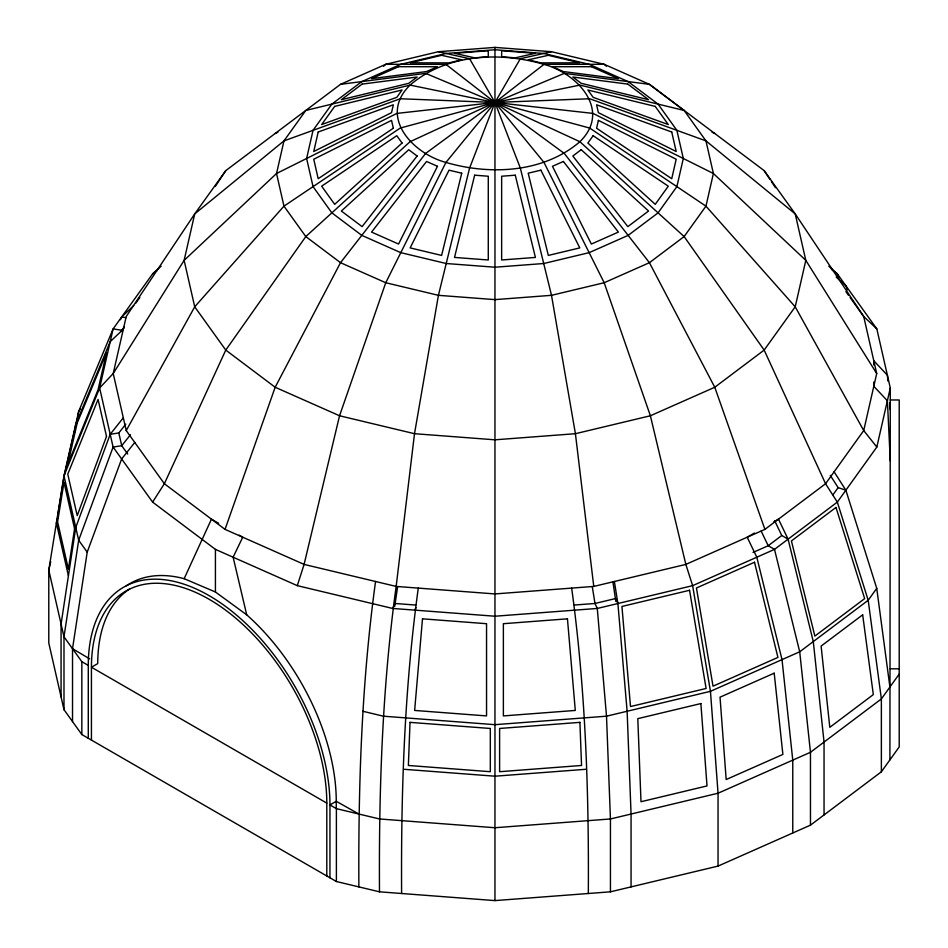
<?xml version="1.0" encoding="UTF-8"?>
<svg xmlns="http://www.w3.org/2000/svg" width="948" height="948" viewBox="0 0 948 948"><rect width="100%" height="100%" fill="white"/><g stroke="black" fill="none" stroke-linecap="round" stroke-linejoin="round"><path stroke-width="1.42" d="M889.911 759.905L890.29 387.981L876.829 328.909L837.333 273.865L828.777 266.198M358.877 886.89C358.249 784.932 361.638 682.56 375.55 581.491M876.829 328.909L863.711 316.49L795.218 213.904L764.159 170.628L649.416 84.336L604.184 64.298L551.499 51.702L520.345 58.717L494.963 102.467L469.58 168.092L438.426 295.326L414.513 433.698L396.157 586.421C382.245 687.49 378.856 789.862 379.484 891.819L494.963 900.6L610.441 891.819L718.051 866.093L810.469 825.151L881.367 771.802L899.214 746.917L899.214 399.973L890.29 399.973M394.712 606.388L397.591 586.954M418.281 588.104C404.369 689.172 400.98 791.544 401.608 893.502M72.522 721.57L72.522 648.705L87.204 552.151L121.64 458.951L134.758 442.479M73.873 434.895L74.323 432.027M74.157 434.279L75.757 424.218L110.193 341.683L123.311 329.252M77.037 421.67L78.672 411.444L113.108 328.909L152.604 273.865L161.148 266.198M74.56 430.605L63.99 476.963L57.603 516.518L58.266 513.65M58.338 514.432L56.382 522.988L68.41 575.756M50.718 561.631L48.786 570.139L48.786 642.993L63.99 709.673L81.836 734.546L336.398 881.522L379.484 891.819M121.427 331.527L124.283 326.669M850.119 297.542L863.711 316.49L876.71 373.536L863.711 430.57L825.566 483.729L764.906 529.375L685.842 564.404L593.768 586.421L494.963 593.934L396.157 586.421L304.095 564.404L225.032 529.375L164.359 483.729L126.226 430.57L113.215 373.536L126.226 316.49L194.719 213.904L225.766 170.628L340.51 84.336L385.753 64.298L438.426 51.702L494.963 47.4L551.499 51.702M123.75 328.328L121.723 330.248L113.108 328.909L99.635 387.981L113.108 447.053L152.604 502.108L215.421 549.378L297.305 585.651L392.65 608.45L494.963 616.224L597.287 608.45L692.633 585.651L774.504 549.378L837.333 502.108L876.829 447.053L890.29 387.981M297.305 585.651L304.095 564.404L339.55 415.769L385.753 282.729L445.939 162.428L494.963 102.467L543.998 64.369L604.184 64.298L606.376 66.23M494.038 105.252L494.963 102.467L469.58 58.717L438.426 51.702M225.032 529.375L275.169 387.258L340.51 262.691L425.628 153.434L494.963 102.467L564.309 73.363L649.416 84.336L684.136 110.454L705.952 140.873L795.218 213.904L805.812 260.356L876.71 373.536M123.311 417.807L110.193 434.291L75.757 527.479L61.075 624.045L61.075 696.899M120.515 319.713L121.64 317.011L133.751 305.54M126.357 585.817A170.889 98.663 60 0 1 184.149 578.695L211.451 519.16L218.668 523.332M392.65 608.45L394.961 603.473L415.651 605.049M414.762 610.133L415.923 607.644M126.226 430.57L194.719 306.808L283.973 206.154L400.246 128.051L494.963 102.467L579.892 85.095L684.136 110.454M152.604 502.108L164.359 483.729L225.766 350.085L305.801 236.573L410.046 141.714L494.963 102.467L589.692 98.746L705.952 140.873L713.394 173.508L705.952 206.154L684.136 236.573L649.416 262.691L604.184 282.729L551.499 295.326L494.963 299.627L438.426 295.326L385.753 282.729L340.51 262.691L305.801 236.573L283.973 206.154L276.532 173.508L283.973 140.873L305.801 110.454L410.046 85.095C446.378 53.929 499.679 51.405 543.998 64.369C577.332 73.28 611.97 110.347 579.892 141.714C543.548 172.868 490.246 175.392 445.939 162.428C412.593 153.517 377.956 116.45 410.046 85.095L499.288 103.439M215.267 186.483L225.766 170.628M493.304 104.873L494.963 102.467L497.878 102.692M135.611 303.407L139.83 297.518M80.379 409.062L78.672 411.444L63.99 475.849L48.786 570.139L63.99 636.807L63.99 709.673M833.019 494.761L838.139 487.627L830.294 475.375M834.11 471.831L845.865 490.199L876.746 588.364L868.202 600.262L799.709 651.797L710.455 691.329L606.507 716.19L494.963 724.675L383.419 716.19L362.811 711.261M899.214 674.064L881.367 698.937L810.469 752.285L718.051 793.227L610.441 818.965L494.963 827.734L379.484 818.965L336.398 808.656L329.951 804.935A170.889 98.663 60 0 0 209.117 595.64A170.889 98.663 60 0 0 88.282 665.401L88.282 738.267M110.193 434.291L118.808 432.952L125.811 424.159M130.469 434.741L121.723 445.726L113.108 447.053L78.672 540.241L63.99 636.807L81.836 661.68L88.282 665.401M492.759 104.434L494.963 102.467L593.033 113.405L713.394 173.508L805.812 260.356L795.218 306.808L764.159 350.085L714.768 387.258L650.387 415.769L575.412 433.698L494.963 439.813L414.513 433.698L339.55 415.769L275.169 387.258L225.766 350.085L194.719 306.808L184.125 260.356L194.719 213.904L283.973 140.873L400.246 98.746L494.963 102.467L589.692 128.051L705.952 206.154L795.218 306.808L863.711 430.57L876.829 447.053M383.549 66.23L385.753 64.298L445.939 64.369L494.963 102.467L564.309 153.434L649.416 262.691L714.768 387.258L764.906 529.375M152.604 273.865L157.285 270.334M824.049 814.936L824.049 742.071L813.289 641.571L788.084 539.151L781.78 535.513L768.2 545.728L753.02 552.447M492.427 103.972L494.963 102.467L499.086 104.055M754.418 533.049L747.202 537.22L756.8 557.211L782.017 659.63L792.765 760.13L792.765 832.996M773.675 521.933L778.486 519.16L788.084 539.151M275.169 133.455L277.847 132.27M490.851 104.055L494.963 102.467L579.892 141.714L684.136 236.573L764.159 350.085L825.566 483.729L837.333 502.108L868.202 600.262L881.367 698.937L881.367 771.802M490.637 103.439L494.963 102.467L497.499 103.972M340.51 84.336L425.628 73.363L494.963 102.467L497.167 104.434M492.048 102.692L494.963 102.467L543.998 162.428L604.184 282.729L650.387 415.769L685.842 564.404L692.633 585.651L710.455 691.329L718.051 793.227L718.051 866.093M574.334 605.037L594.977 603.473L615.584 598.544L617.895 603.521L627.126 711.261L631.06 814.036L631.06 886.89M586.362 769.255L494.963 776.199L403.575 769.255M890.29 668.802L899.214 668.802M121.64 317.011L125.954 317.675M838.139 487.627L845.865 490.199M184.149 578.695L215.421 592.002L246.705 614.814A170.889 98.663 60 0 1 336.256 801.297L336.256 808.573M712.078 132.27L714.768 133.455M358.877 814.036L336.256 801.297L329.951 804.935L329.951 877.801M239.121 535.134L242.724 537.22L233.125 557.211L246.705 614.814M326.799 875.976L326.799 803.11L91.435 667.226L91.435 740.092M72.522 648.705L89.681 658.86M831.467 269.445L837.333 273.865L838.956 277.942M836.243 277.148L845.865 285.763L847.488 289.839M845.9 291.676L848.424 295.195M127.707 454.056L121.723 445.726L118.808 432.952M87.204 552.151L78.672 540.241L63.99 475.849L99.635 387.981L113.215 373.536L184.125 260.356L276.532 173.508L396.904 113.405L494.963 102.467L496.622 104.873M764.159 170.628L769.823 179.16M771.435 181.601L775.476 187.704M774.729 520.843L781.78 535.513M761.149 531.07L768.2 545.728L774.504 549.378L799.709 651.797L810.469 752.285L810.469 825.151M495.887 105.252L494.963 102.467L520.345 168.092L551.499 295.326L575.412 433.698L593.768 586.421M614.375 581.491L617.895 603.521M612.953 582.025L615.833 601.459M592.334 586.954L594.977 603.473L597.287 608.45L606.507 716.19L610.441 818.965L610.441 891.819M571.656 588.104C585.556 689.172 588.957 791.544 588.329 893.502M876.746 588.364L889.911 687.039M887.873 380.978L887.387 375.218L873.807 360.761L873.807 365.016M889.686 402.616L890.29 409.82M890.29 460.894L887.387 400.755L873.807 386.298L873.807 382.044M494.963 47.4L494.963 900.6M336.398 808.656L336.398 881.522M215.421 549.378L215.421 592.002M81.836 661.68L81.836 734.546M326.799 803.11A166.421 96.092 60 0 0 209.117 599.278A166.421 96.092 60 0 0 91.435 667.226L97.739 663.588A166.421 96.092 60 0 1 129.84 588.85M410.022 722.364L408.375 765.474L490.317 771.708L490.317 728.467L410.022 722.364M422.488 618.831L414.643 710.443L486.549 715.918L486.549 623.701L422.488 618.831M74.56 528.676L68.398 569.191L57.603 521.886L63.99 482.319L74.56 528.676M77.226 422.891L67.758 464.413L98.071 389.699L106.508 352.715L77.226 422.891M313.041 130.338L306.619 158.482L313.041 186.626L331.859 212.85L361.792 235.377L400.791 252.654L446.224 263.52L494.963 267.218L543.714 263.52L589.135 252.654L628.145 235.377L658.078 212.85L676.884 186.626L683.307 158.482L676.884 130.338L658.078 104.114L628.145 81.599L589.135 64.31L543.714 53.455L494.963 49.746L446.224 53.455L400.791 64.31L361.792 81.599L331.859 104.114L313.041 130.338M318.196 132.021L313.752 151.502L391.536 112.658L393.337 104.79L318.196 132.021M598.389 120.372L596.6 128.241L671.741 178.722L676.185 159.228L598.389 120.372M461.735 173.2L441.602 255.427L410.14 247.902L449.044 170.166L461.735 173.2M474.652 175.19L454.519 257.429L488.279 259.989L488.279 176.233L474.652 175.19M106.508 436.4L77.226 515.641L67.758 474.13L98.071 399.416L106.508 436.4M437.466 166.303L398.563 244.051L371.557 232.082L426.564 161.468L437.466 166.303M334.68 106.401L321.656 124.555L396.797 97.336L402.059 90.001L334.68 106.401M593.14 135.706L587.879 143.03L655.246 204.341L668.281 186.175L593.14 135.706M417.108 156.017L362.1 226.619L341.363 211.025L408.742 149.713L417.108 156.017M402.059 143.03L334.68 204.341L321.656 186.175L396.797 135.706L402.059 143.03M362.1 84.111L341.363 99.706L408.742 83.317L417.108 77.025L362.1 84.111M581.195 149.713L572.829 156.017L627.837 226.619L648.562 211.025L581.195 149.713M835.982 507.429L791.426 540.941L814.853 636.096L864.659 598.615L835.982 507.429M862.668 614.825L821.11 646.086L829.808 727.329L873.321 694.6L862.668 614.825M393.337 128.241L318.196 178.722L313.752 159.228L391.536 120.372L393.337 128.241M398.563 66.692L371.557 78.66L426.564 71.562L437.466 66.739L398.563 66.692M563.373 161.468L552.471 166.303L591.362 244.051L618.38 232.082L563.373 161.468M754.513 562.259L696.448 587.985L713.015 686.174L777.929 657.414L754.513 562.259M774.196 673.175L720.03 697.171L726.18 779.54L782.882 754.43L774.196 673.175M441.602 55.304L410.14 62.829L449.044 62.876L461.735 59.843L441.602 55.304M540.893 170.166L528.19 173.2L548.323 255.427L579.785 247.902L540.893 170.166M689.552 590.284L621.935 606.447L630.503 706.556L706.106 688.473L689.552 590.284M700.88 703.558L637.803 718.643L640.99 801.724L707.018 785.928L700.88 703.558M535.407 53.313L515.274 57.84L501.646 56.809L501.646 50.742L535.407 53.313M548.323 55.304L528.19 59.843L540.893 62.876L579.785 62.829L548.323 55.304M488.279 50.742L454.519 53.313L474.652 57.84L488.279 56.809L488.279 50.742M515.274 175.19L501.646 176.233L501.646 259.989L535.407 257.429L515.274 175.19M567.449 618.831L503.376 623.701L503.376 715.918L575.294 710.443L567.449 618.831M579.903 722.364L499.608 728.467L499.608 771.708L581.551 765.474L579.903 722.364M591.362 66.692L552.471 66.739L563.373 71.562L618.38 78.66L591.362 66.692M627.837 84.111L572.829 77.025L581.195 83.317L648.562 99.706L627.837 84.111M655.246 106.401L587.879 90.001L593.14 97.336L668.281 124.555L655.246 106.401M671.741 132.021L596.6 104.79L598.389 112.658L676.185 151.502L671.741 132.021"/></g></svg>
